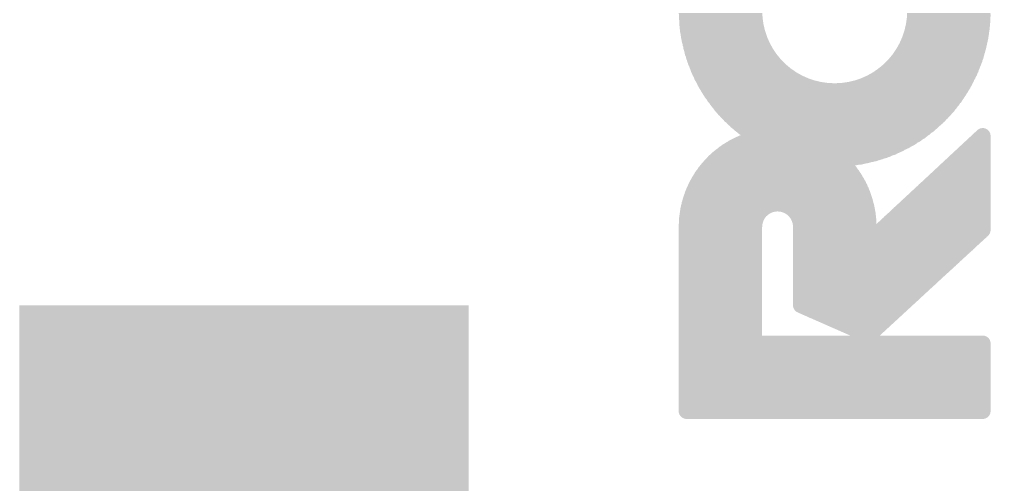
# Model space of a CAD drawing. Extents: x 97 to 206, y 100 to 175.
# Drawn here: x 109.54 to 115.7, y 129.59 to 132.54 of the extents above; entities that cross this region are included whole.
import ezdxf

# ---------------------------------------------------------------- set-up
doc = ezdxf.new("R2010")
doc.units = 0
doc.layers.get('0').update_dxf_attribs({"linetype": 'CONTINUOUS'})
doc.layers.add('MASK-TOP_PHO', color=10, linetype='CONTINUOUS')
doc.layers.add('SILK-TOP_PHO', color=9, linetype='CONTINUOUS')

# ---------------------------------------------------------------- blocks, each defined once
blk = doc.blocks.new('ROUND_1')
at = {"const_width": 0.050038}
blk.add_lwpolyline([(-0.025018, 0, 1), (0.025018, 0, 1)], format="xyb", close=True, dxfattribs=at)
blk = doc.blocks.new('SQUARE_200')
blk.add_solid([(1.42494, 1.42494), (1.42494, -1.42494), (-1.42494, 1.42494), (-1.42494, -1.42494)])

msp = doc.modelspace()

# ---------------------------------------------------------------- linework, layer by layer
at = {"layer": 'SILK-TOP_PHO', "const_width": 0.100076}
for points in [[(114.189256, 131.813554), (114.189256, 133.373114)], [(115.22456, 131.80568), (115.22456, 133.382004)], [(114.109754, 131.873244), (114.109754, 133.313424)], [(114.129566, 131.856734), (114.129566, 133.329934)], [(114.149632, 131.84124), (114.149632, 133.345428)], [(114.169444, 131.826762), (114.169444, 133.359906)], [(115.244626, 131.819142), (115.244626, 133.368542)], [(115.264438, 131.83235), (115.264438, 133.354318)], [(115.28425, 131.847844), (115.28425, 133.33984)], [(115.304316, 131.863338), (115.304316, 133.32333)], [(114.050064, 131.927346), (114.050064, 133.259068)], [(114.069876, 131.90855), (114.069876, 133.277864)], [(114.089688, 131.889754), (114.089688, 133.29666)], [(115.324128, 131.879848), (115.324128, 133.30682)], [(115.344194, 131.897628), (115.344194, 133.290056)], [(115.364006, 131.915154), (115.364006, 133.27126)], [(115.383818, 131.93522), (115.383818, 133.251448)], [(113.990374, 131.992624), (113.990374, 133.19379)], [(114.010186, 131.96951), (114.010186, 133.217158)], [(114.029998, 131.948428), (114.029998, 133.23824)], [(115.403884, 131.956302), (115.403884, 133.230366)], [(115.423696, 131.9784), (115.423696, 133.208268)], [(113.950496, 132.044694), (113.950496, 133.141974)], [(113.970308, 132.018024), (113.970308, 133.16839)], [(115.443508, 132.00253), (115.443508, 133.183884)], [(115.463574, 132.028184), (115.463574, 133.158484)], [(115.483386, 132.05587), (115.483386, 133.130798)], [(113.910618, 132.104384), (113.910618, 133.082284)], [(113.93043, 132.073396), (113.93043, 133.113018)], [(115.503452, 132.085588), (115.503452, 133.102096)], [(115.523264, 132.117592), (115.523264, 133.068822)], [(113.87074, 132.176266), (113.87074, 133.010148)], [(113.890806, 132.138674), (113.890806, 133.047994)], [(115.543076, 132.153152), (115.543076, 133.033516)], [(113.850928, 132.219446), (113.850928, 132.967222)], [(115.563142, 132.192776), (115.563142, 132.993638)], [(115.582954, 132.238242), (115.582954, 132.948426)], [(113.831116, 132.26923), (113.831116, 132.917438)], [(115.60302, 132.291328), (115.60302, 132.89534)], [(113.81105, 132.329936), (113.81105, 132.856478)], [(115.622832, 132.358892), (115.622832, 132.827776)], [(113.791238, 132.411978), (113.791238, 132.77469)], [(115.642644, 132.45719), (115.642644, 132.729224)], [(113.773458, 132.583428), (114.203734, 132.583428)], [(115.223544, 132.583428), (115.65255, 132.583428)], [(113.774474, 132.563362), (114.203734, 132.563362)], [(113.775744, 132.54355), (114.20602, 132.54355)], [(113.77676, 132.523484), (114.208052, 132.523484)], [(114.209322, 131.800346), (114.209322, 132.511546)], [(115.218972, 132.523484), (115.650518, 132.523484)], [(115.221258, 132.54355), (115.651534, 132.54355)], [(115.222528, 132.563362), (115.65255, 132.563362)], [(113.77803, 132.503672), (114.211354, 132.503672)], [(113.780062, 132.48386), (114.21491, 132.48386)], [(113.782348, 132.463794), (114.219228, 132.463794)], [(115.204748, 131.792472), (115.204748, 132.45719)], [(115.207034, 132.463794), (115.643914, 132.463794)], [(115.211352, 132.48386), (115.647216, 132.48386)], [(115.21567, 132.503672), (115.649248, 132.503672)], [(113.78565, 132.443982), (114.225832, 132.443982)], [(113.788952, 132.42417), (114.23142, 132.42417)], [(113.79327, 132.404104), (114.23904, 132.404104)], [(113.797842, 132.384292), (114.24793, 132.384292)], [(114.229134, 131.306824), (114.229134, 132.430774)], [(115.179348, 132.384292), (115.629436, 132.384292)], [(115.184936, 131.78028), (115.184936, 132.399786)], [(115.186968, 132.404104), (115.633754, 132.404104)], [(115.194842, 132.42417), (115.638326, 132.42417)], [(115.201446, 132.443982), (115.641628, 132.443982)], [(113.80216, 132.364226), (114.25682, 132.364226)], [(113.807748, 132.344414), (114.267996, 132.344414)], [(113.813336, 132.324602), (114.278918, 132.324602)], [(114.2492, 131.330192), (114.2492, 132.38099)], [(114.269012, 131.345686), (114.269012, 132.342128)], [(115.145058, 131.759198), (115.145058, 132.322316)], [(115.14709, 132.324602), (115.613942, 132.324602)], [(115.159282, 132.344414), (115.61953, 132.344414)], [(115.16487, 131.769358), (115.16487, 132.356606)], [(115.169442, 132.364226), (115.625118, 132.364226)], [(113.818924, 132.304536), (114.292126, 132.304536)], [(113.825528, 132.284724), (114.306604, 132.284724)], [(113.833148, 132.264912), (114.323114, 132.264912)], [(114.288824, 131.356608), (114.288824, 132.309108)], [(114.30889, 131.364482), (114.30889, 132.281422)], [(115.104164, 132.264912), (115.59413, 132.264912)], [(115.10518, 131.739386), (115.10518, 132.266944)], [(115.119658, 132.284724), (115.60175, 132.284724)], [(115.124992, 131.749292), (115.124992, 132.292344)], [(115.133882, 132.304536), (115.608354, 132.304536)], [(113.841022, 132.244846), (114.339878, 132.244846)], [(113.848642, 132.225034), (114.35969, 132.225034)], [(113.857532, 132.204968), (114.381788, 132.204968)], [(114.328702, 131.3688), (114.328702, 132.258054)], [(114.348514, 131.37007), (114.348514, 132.235956)], [(114.36858, 131.37007), (114.36858, 132.21716)], [(114.388392, 131.365498), (114.388392, 132.199634)], [(115.04549, 131.713986), (115.04549, 132.206238)], [(115.04549, 132.204968), (115.569746, 132.204968)], [(115.065302, 131.722876), (115.065302, 132.225034)], [(115.066572, 132.225034), (115.578636, 132.225034)], [(115.085368, 131.730496), (115.085368, 132.244846)], [(115.086384, 132.244846), (115.586256, 132.244846)], [(113.867438, 132.185156), (114.407188, 132.185156)], [(113.877344, 132.165344), (114.434874, 132.165344)], [(113.887504, 132.145278), (114.468148, 132.145278)], [(114.408458, 131.358894), (114.408458, 132.18414)], [(114.42827, 131.348988), (114.42827, 132.169662)], [(114.448082, 131.33451), (114.448082, 132.15747)], [(114.468148, 131.312412), (114.468148, 132.145278)], [(114.945922, 131.682998), (114.945922, 132.13969)], [(114.958114, 132.145278), (115.539774, 132.145278)], [(114.965734, 131.688586), (114.965734, 132.14985)], [(114.9858, 131.694174), (114.9858, 132.162042)], [(114.991134, 132.165344), (115.549934, 132.165344)], [(115.005612, 131.700778), (115.005612, 132.17525)], [(115.02009, 132.185156), (115.55984, 132.185156)], [(115.025424, 131.707382), (115.025424, 132.190744)], [(113.898426, 132.125466), (114.509042, 132.125466)], [(113.910618, 132.1054), (114.562128, 132.1054)], [(113.92281, 132.085588), (114.658394, 132.085588)], [(114.48796, 131.278122), (114.48796, 132.135372)], [(114.508026, 130.720846), (114.508026, 132.126482)], [(114.527838, 130.711956), (114.527838, 132.117592)], [(114.54765, 130.704082), (114.54765, 132.110988)], [(114.567716, 130.695192), (114.567716, 132.104384)], [(114.587528, 130.686556), (114.587528, 132.098796)], [(114.60734, 130.677666), (114.60734, 132.094478)], [(114.627406, 130.668776), (114.627406, 132.09016)], [(114.647218, 130.659886), (114.647218, 132.087874)], [(114.667284, 130.650996), (114.667284, 132.085588)], [(114.687096, 130.642106), (114.687096, 132.083302)], [(114.706908, 130.63347), (114.706908, 132.083302)], [(114.726974, 130.62458), (114.726974, 132.083302)], [(114.746786, 131.654296), (114.746786, 132.084572)], [(114.766598, 131.655312), (114.766598, 132.085588)], [(114.767868, 132.085588), (115.504468, 132.085588)], [(114.786664, 131.656582), (114.786664, 132.08889)], [(114.806476, 131.658614), (114.806476, 132.092192)], [(114.826542, 131.6609), (114.826542, 132.095494)], [(114.846354, 131.663186), (114.846354, 132.101082)], [(114.864134, 132.1054), (115.51666, 132.1054)], [(114.866166, 131.666488), (114.866166, 132.10667)], [(114.886232, 131.66979), (114.886232, 132.113274)], [(114.906044, 131.674108), (114.906044, 132.120894)], [(114.918236, 132.125466), (115.528852, 132.125466)], [(114.92611, 131.67868), (114.92611, 132.129784)], [(113.936018, 132.065776), (115.49126, 132.065776)], [(113.949226, 132.04571), (115.477798, 132.04571)], [(113.96472, 132.025898), (115.462304, 132.025898)], [(113.980214, 132.006086), (115.447064, 132.006086)], [(113.995708, 131.98602), (115.43157, 131.98602)], [(114.013488, 131.966208), (115.41379, 131.966208)], [(114.032284, 131.946142), (115.394994, 131.946142)], [(114.05108, 131.92633), (115.376198, 131.92633)], [(114.072162, 131.906518), (115.355116, 131.906518)], [(114.09426, 131.886452), (115.333018, 131.886452)], [(114.117374, 131.86664), (115.309904, 131.86664)], [(114.143028, 131.846828), (115.28425, 131.846828)], [(114.161824, 131.767072), (115.161568, 131.767072)], [(114.169444, 131.826762), (115.257834, 131.826762)], [(114.169444, 130.053842), (114.169444, 131.770374)], [(114.189256, 130.053842), (114.189256, 131.776978)], [(114.199416, 131.80695), (115.229132, 131.80695)], [(114.209322, 131.26593), (114.209322, 131.782566)], [(114.230404, 131.786884), (115.196874, 131.786884)], [(114.919252, 131.116578), (115.65255, 131.799076)], [(115.61953, 131.767072), (115.65255, 131.767072)], [(115.622832, 131.175252), (115.622832, 131.77139)], [(115.640612, 131.786884), (115.65255, 131.786884)], [(115.642644, 131.194048), (115.642644, 131.78917)], [(115.65255, 131.202938), (115.65255, 131.799076)], [(114.038888, 131.707382), (115.02771, 131.707382)], [(114.050064, 130.053842), (114.050064, 131.715002)], [(114.069876, 130.053842), (114.069876, 131.727194)], [(114.072162, 131.727194), (115.07978, 131.727194)], [(114.089688, 130.053842), (114.089688, 131.7371)], [(114.109754, 130.053842), (114.109754, 131.74726)], [(114.11204, 131.74726), (115.12296, 131.74726)], [(114.129566, 130.053842), (114.129566, 131.755896)], [(114.149632, 130.053842), (114.149632, 131.76377)], [(115.555268, 131.707382), (115.65255, 131.707382)], [(115.563142, 131.120134), (115.563142, 131.716272)], [(115.57635, 131.727194), (115.65255, 131.727194)], [(115.582954, 131.13893), (115.582954, 131.733798)], [(115.598448, 131.74726), (115.65255, 131.74726)], [(115.60302, 131.156456), (115.60302, 131.752594)], [(113.961418, 131.647692), (114.741198, 131.647692)], [(113.970308, 130.053842), (113.970308, 131.656582)], [(113.984786, 131.667504), (114.877342, 131.667504)], [(113.990374, 130.053842), (113.990374, 131.673092)], [(114.010186, 130.053842), (114.010186, 131.688586)], [(114.010186, 131.687316), (114.964718, 131.687316)], [(114.029998, 130.053842), (114.029998, 131.70281)], [(115.49126, 131.647692), (115.65255, 131.647692)], [(115.503452, 131.065778), (115.503452, 131.659884)], [(115.512088, 131.667504), (115.65255, 131.667504)], [(115.523264, 131.083558), (115.523264, 131.67868)], [(115.53317, 131.687316), (115.65255, 131.687316)], [(115.543076, 131.102354), (115.543076, 131.697476)], [(113.90503, 131.588002), (114.797586, 131.588002)], [(113.910618, 130.053842), (113.910618, 131.595622)], [(113.921794, 131.607814), (114.781076, 131.607814)], [(113.93043, 130.053842), (113.93043, 131.61772)], [(113.94059, 131.627626), (114.76228, 131.627626)], [(113.950496, 130.053842), (113.950496, 131.638802)], [(114.746786, 130.616706), (114.746786, 131.642104)], [(114.766598, 130.607816), (114.766598, 131.623308)], [(114.786664, 130.59918), (114.786664, 131.60121)], [(115.423696, 130.99161), (115.423696, 131.586732)], [(115.426998, 131.588002), (115.65255, 131.588002)], [(115.443508, 131.010406), (115.443508, 131.604512)], [(115.44808, 131.607814), (115.65255, 131.607814)], [(115.463574, 131.029202), (115.463574, 131.623308)], [(115.469162, 131.627626), (115.65255, 131.627626)], [(115.483386, 131.046982), (115.483386, 131.642104)], [(113.86185, 131.528058), (114.840766, 131.528058)], [(113.87074, 130.053842), (113.87074, 131.543552)], [(113.875312, 131.548124), (114.827558, 131.548124)], [(113.889536, 131.567936), (114.81308, 131.567936)], [(113.890806, 130.053842), (113.890806, 131.571238)], [(114.806476, 130.59029), (114.806476, 131.576826)], [(114.826542, 130.5814), (114.826542, 131.550156)], [(115.36172, 131.528058), (115.65255, 131.528058)], [(115.364006, 130.937508), (115.364006, 131.530344)], [(115.383818, 130.955288), (115.383818, 131.54914)], [(115.383818, 131.548124), (115.65255, 131.548124)], [(115.403884, 130.974084), (115.403884, 131.567936)], [(115.4049, 131.567936), (115.65255, 131.567936)], [(113.829846, 131.468368), (114.87404, 131.468368)], [(113.831116, 130.053842), (113.831116, 131.473956)], [(113.838736, 131.488434), (114.864134, 131.488434)], [(113.849912, 131.508246), (114.852958, 131.508246)], [(113.850928, 130.053842), (113.850928, 131.511548)], [(114.846354, 130.57251), (114.846354, 131.518152)], [(114.866166, 130.56362), (114.866166, 131.482846)], [(115.297712, 131.468368), (115.65255, 131.468368)], [(115.304316, 130.882136), (115.304316, 131.474972)], [(115.31981, 131.488434), (115.65255, 131.488434)], [(115.324128, 130.900932), (115.324128, 131.493768)], [(115.340638, 131.508246), (115.65255, 131.508246)], [(115.344194, 130.918712), (115.344194, 131.512564)], [(113.805462, 131.408678), (114.897154, 131.408678)], [(113.81105, 130.053842), (113.81105, 131.427474)], [(113.812066, 131.42849), (114.89055, 131.42849)], [(113.81994, 131.448556), (114.88293, 131.448556)], [(114.886232, 130.55473), (114.886232, 131.43865)], [(115.22456, 130.809238), (115.22456, 131.401058)], [(115.23345, 131.408678), (115.65255, 131.408678)], [(115.244626, 130.827018), (115.244626, 131.419854)], [(115.254532, 131.42849), (115.65255, 131.42849)], [(115.264438, 130.845814), (115.264438, 131.43865)], [(115.27663, 131.448556), (115.65255, 131.448556)], [(115.28425, 130.86334), (115.28425, 131.457446)], [(113.787936, 131.348988), (114.275616, 131.348988)], [(113.791238, 130.053842), (113.791238, 131.364482)], [(113.79327, 131.3688), (114.33302, 131.3688)], [(113.798858, 131.388866), (114.903758, 131.388866)], [(114.369596, 131.3688), (114.909346, 131.3688)], [(114.427254, 131.348988), (114.914934, 131.348988)], [(114.906044, 130.546094), (114.906044, 131.380992)], [(115.16487, 130.753866), (115.16487, 131.345686)], [(115.169442, 131.348988), (115.65255, 131.348988)], [(115.184936, 130.772662), (115.184936, 131.364482)], [(115.19027, 131.3688), (115.65255, 131.3688)], [(115.204748, 130.790442), (115.204748, 131.383278)], [(115.212368, 131.388866), (115.65255, 131.388866)], [(113.77803, 131.289298), (114.219228, 131.289298)], [(113.781332, 131.30911), (114.23142, 131.30911)], [(113.784634, 131.329176), (114.2492, 131.329176)], [(114.45367, 131.329176), (114.918236, 131.329176)], [(114.47145, 131.30911), (114.922554, 131.30911)], [(114.483642, 131.289298), (114.92484, 131.289298)], [(115.10518, 130.698494), (115.10518, 131.290314)], [(115.10518, 131.289298), (115.65255, 131.289298)], [(115.124992, 130.71729), (115.124992, 131.30911)], [(115.126262, 131.30911), (115.65255, 131.30911)], [(115.145058, 130.73634), (115.145058, 131.327906)], [(115.14836, 131.329176), (115.65255, 131.329176)], [(113.773458, 130.053842), (113.773458, 131.221734)], [(113.774474, 131.24942), (114.20602, 131.24942)], [(113.774474, 131.229608), (114.203734, 131.229608)], [(113.775744, 131.269232), (114.211354, 131.269232)], [(114.202718, 130.482848), (114.202718, 131.221734)], [(114.491262, 131.269232), (114.927126, 131.269232)], [(114.49685, 131.24942), (114.928142, 131.24942)], [(114.499136, 131.229608), (114.928142, 131.229608)], [(114.499136, 130.725164), (114.499136, 131.221734)], [(114.92611, 131.167632), (114.92611, 131.273804)], [(115.025424, 130.625596), (115.025424, 131.216146)], [(115.040918, 131.229608), (115.65255, 131.229608)], [(115.04549, 130.644392), (115.04549, 131.234942)], [(115.062, 131.24942), (115.65255, 131.24942)], [(115.065302, 130.662172), (115.065302, 131.253738)], [(115.083082, 131.269232), (115.65255, 131.269232)], [(115.085368, 130.680968), (115.085368, 131.271518)], [(113.773458, 131.209542), (114.202718, 131.209542)], [(113.773458, 131.18973), (114.202718, 131.18973)], [(113.773458, 131.169918), (114.202718, 131.169918)], [(114.499136, 131.209542), (114.929412, 131.209542)], [(114.499136, 131.18973), (114.928142, 131.18973)], [(114.499136, 131.169918), (114.927126, 131.169918)], [(114.929412, 130.535934), (115.65255, 131.202938)], [(114.965734, 130.570224), (114.965734, 131.161028)], [(114.97691, 131.169918), (115.61826, 131.169918)], [(114.9858, 130.58902), (114.9858, 131.179824)], [(114.997992, 131.18973), (115.639342, 131.18973)], [(115.005612, 130.607816), (115.005612, 131.19862)], [(115.01882, 131.209542), (115.65255, 131.209542)], [(113.773458, 131.149852), (114.202718, 131.149852)], [(113.773458, 131.13004), (114.202718, 131.13004)], [(113.773458, 131.109974), (114.202718, 131.109974)], [(113.773458, 131.090162), (114.202718, 131.090162)], [(114.499136, 131.149852), (114.92484, 131.149852)], [(114.499136, 131.13004), (114.921538, 131.13004)], [(114.499136, 131.109974), (115.553236, 131.109974)], [(114.499136, 131.090162), (115.530884, 131.090162)], [(114.92611, 130.53822), (114.92611, 131.124452)], [(114.93373, 131.13004), (115.574064, 131.13004)], [(114.945922, 130.552698), (114.945922, 131.142232)], [(114.954812, 131.149852), (115.596162, 131.149852)], [(113.773458, 131.07035), (114.202718, 131.07035)], [(113.773458, 131.050284), (114.202718, 131.050284)], [(113.773458, 131.030472), (114.202718, 131.030472)], [(114.499136, 131.07035), (115.510056, 131.07035)], [(114.499136, 131.050284), (115.487958, 131.050284)], [(114.499136, 131.030472), (115.466876, 131.030472)], [(113.773458, 131.010406), (114.202718, 131.010406)], [(113.773458, 130.990594), (114.202718, 130.990594)], [(113.773458, 130.970782), (114.202718, 130.970782)], [(114.499136, 131.010406), (115.444778, 131.010406)], [(114.499136, 130.990594), (115.423696, 130.990594)], [(114.499136, 130.970782), (115.401598, 130.970782)], [(113.773458, 130.950716), (114.202718, 130.950716)], [(113.773458, 130.930904), (114.202718, 130.930904)], [(113.773458, 130.911092), (114.202718, 130.911092)], [(114.499136, 130.950716), (115.3795, 130.950716)], [(114.499136, 130.930904), (115.358418, 130.930904)], [(114.499136, 130.911092), (115.33632, 130.911092)], [(113.773458, 130.891026), (114.202718, 130.891026)], [(113.773458, 130.871214), (114.202718, 130.871214)], [(113.773458, 130.851148), (114.202718, 130.851148)], [(114.499136, 130.891026), (115.315238, 130.891026)], [(114.499136, 130.871214), (115.29314, 130.871214)], [(114.499136, 130.851148), (115.272312, 130.851148)], [(113.773458, 130.831336), (114.202718, 130.831336)], [(113.773458, 130.811524), (114.202718, 130.811524)], [(113.773458, 130.791458), (114.202718, 130.791458)], [(114.499136, 130.831336), (115.24996, 130.831336)], [(114.499136, 130.811524), (115.227862, 130.811524)], [(114.499136, 130.791458), (115.207034, 130.791458)], [(113.773458, 130.771646), (114.202718, 130.771646)], [(113.773458, 130.75158), (114.202718, 130.75158)], [(113.773458, 130.731768), (114.202718, 130.731768)], [(114.499136, 130.771646), (115.184936, 130.771646)], [(114.499136, 130.75158), (115.163854, 130.75158)], [(114.499136, 130.731768), (115.141756, 130.731768)], [(114.499136, 130.725164), (114.929412, 130.535934)], [(113.773458, 130.711956), (114.202718, 130.711956)], [(113.773458, 130.69189), (114.202718, 130.69189)], [(113.773458, 130.672078), (114.202718, 130.672078)], [(114.527838, 130.711956), (115.120674, 130.711956)], [(114.57305, 130.69189), (115.098576, 130.69189)], [(114.618516, 130.672078), (115.077494, 130.672078)], [(113.773458, 130.652266), (114.202718, 130.652266)], [(113.773458, 130.6322), (114.202718, 130.6322)], [(113.773458, 130.612388), (114.202718, 130.612388)], [(114.663982, 130.652266), (115.055396, 130.652266)], [(114.709194, 130.6322), (115.033298, 130.6322)], [(114.755676, 130.612388), (115.012216, 130.612388)], [(113.773458, 130.592322), (114.202718, 130.592322)], [(113.773458, 130.57251), (114.202718, 130.57251)], [(113.773458, 130.552698), (114.202718, 130.552698)], [(114.800888, 130.592322), (114.990118, 130.592322)], [(114.846354, 130.57251), (114.969036, 130.57251)], [(114.89182, 130.552698), (114.946938, 130.552698)], [(113.773458, 130.532632), (114.202718, 130.532632)], [(113.773458, 130.51282), (114.202718, 130.51282)], [(113.773458, 130.493008), (114.202718, 130.493008)], [(113.773458, 130.472942), (115.65255, 130.472942)], [(114.202718, 130.482848), (115.65255, 130.482848)], [(114.209322, 130.053842), (114.209322, 130.482848)], [(114.229134, 130.053842), (114.229134, 130.482848)], [(114.2492, 130.053842), (114.2492, 130.482848)], [(114.269012, 130.053842), (114.269012, 130.482848)], [(114.288824, 130.053842), (114.288824, 130.482848)], [(114.30889, 130.053842), (114.30889, 130.482848)], [(114.328702, 130.053842), (114.328702, 130.482848)], [(114.348514, 130.053842), (114.348514, 130.482848)], [(114.36858, 130.053842), (114.36858, 130.482848)], [(114.388392, 130.053842), (114.388392, 130.482848)], [(114.408458, 130.053842), (114.408458, 130.482848)], [(114.42827, 130.053842), (114.42827, 130.482848)], [(114.448082, 130.053842), (114.448082, 130.482848)], [(114.468148, 130.053842), (114.468148, 130.482848)], [(114.48796, 130.053842), (114.48796, 130.482848)], [(114.508026, 130.053842), (114.508026, 130.482848)], [(114.527838, 130.053842), (114.527838, 130.482848)], [(114.54765, 130.053842), (114.54765, 130.482848)], [(114.567716, 130.053842), (114.567716, 130.482848)], [(114.587528, 130.053842), (114.587528, 130.482848)], [(114.60734, 130.053842), (114.60734, 130.482848)], [(114.627406, 130.053842), (114.627406, 130.482848)], [(114.647218, 130.053842), (114.647218, 130.482848)], [(114.667284, 130.053842), (114.667284, 130.482848)], [(114.687096, 130.053842), (114.687096, 130.482848)], [(114.706908, 130.053842), (114.706908, 130.482848)], [(114.726974, 130.053842), (114.726974, 130.482848)], [(114.746786, 130.053842), (114.746786, 130.482848)], [(114.766598, 130.053842), (114.766598, 130.482848)], [(114.786664, 130.053842), (114.786664, 130.482848)], [(114.806476, 130.053842), (114.806476, 130.482848)], [(114.826542, 130.053842), (114.826542, 130.482848)], [(114.846354, 130.053842), (114.846354, 130.482848)], [(114.866166, 130.053842), (114.866166, 130.482848)], [(114.886232, 130.053842), (114.886232, 130.482848)], [(114.906044, 130.053842), (114.906044, 130.482848)], [(114.92611, 130.053842), (114.92611, 130.482848)], [(114.945922, 130.053842), (114.945922, 130.482848)], [(114.965734, 130.053842), (114.965734, 130.482848)], [(114.9858, 130.053842), (114.9858, 130.482848)], [(115.005612, 130.053842), (115.005612, 130.482848)], [(115.025424, 130.053842), (115.025424, 130.482848)], [(115.04549, 130.053842), (115.04549, 130.482848)], [(115.065302, 130.053842), (115.065302, 130.482848)], [(115.085368, 130.053842), (115.085368, 130.482848)], [(115.10518, 130.053842), (115.10518, 130.482848)], [(115.124992, 130.053842), (115.124992, 130.482848)], [(115.145058, 130.053842), (115.145058, 130.482848)], [(115.16487, 130.053842), (115.16487, 130.482848)], [(115.184936, 130.053842), (115.184936, 130.482848)], [(115.204748, 130.053842), (115.204748, 130.482848)], [(115.22456, 130.053842), (115.22456, 130.482848)], [(115.244626, 130.053842), (115.244626, 130.482848)], [(115.264438, 130.053842), (115.264438, 130.482848)], [(115.28425, 130.053842), (115.28425, 130.482848)], [(115.304316, 130.053842), (115.304316, 130.482848)], [(115.324128, 130.053842), (115.324128, 130.482848)], [(115.344194, 130.053842), (115.344194, 130.482848)], [(115.364006, 130.053842), (115.364006, 130.482848)], [(115.383818, 130.053842), (115.383818, 130.482848)], [(115.403884, 130.053842), (115.403884, 130.482848)], [(115.423696, 130.053842), (115.423696, 130.482848)], [(115.443508, 130.053842), (115.443508, 130.482848)], [(115.463574, 130.053842), (115.463574, 130.482848)], [(115.483386, 130.053842), (115.483386, 130.482848)], [(115.503452, 130.053842), (115.503452, 130.482848)], [(115.523264, 130.053842), (115.523264, 130.482848)], [(115.543076, 130.053842), (115.543076, 130.482848)], [(115.563142, 130.053842), (115.563142, 130.482848)], [(115.582954, 130.053842), (115.582954, 130.482848)], [(115.60302, 130.053842), (115.60302, 130.482848)], [(115.622832, 130.053842), (115.622832, 130.482848)], [(115.642644, 130.053842), (115.642644, 130.482848)], [(115.65255, 130.053842), (115.65255, 130.482848)], [(113.773458, 130.45313), (115.65255, 130.45313)], [(113.773458, 130.433064), (115.65255, 130.433064)], [(113.773458, 130.413252), (115.65255, 130.413252)], [(113.773458, 130.39344), (115.65255, 130.39344)], [(113.773458, 130.373374), (115.65255, 130.373374)], [(113.773458, 130.353562), (115.65255, 130.353562)], [(113.773458, 130.333496), (115.65255, 130.333496)], [(113.773458, 130.313684), (115.65255, 130.313684)], [(113.773458, 130.293872), (115.65255, 130.293872)], [(113.773458, 130.273806), (115.65255, 130.273806)], [(113.773458, 130.253994), (115.65255, 130.253994)], [(113.773458, 130.234182), (115.65255, 130.234182)], [(113.773458, 130.214116), (115.65255, 130.214116)], [(113.773458, 130.194304), (115.65255, 130.194304)], [(113.773458, 130.174238), (115.65255, 130.174238)], [(113.773458, 130.154426), (115.65255, 130.154426)], [(113.773458, 130.134614), (115.65255, 130.134614)], [(113.773458, 130.114548), (115.65255, 130.114548)], [(113.773458, 130.094736), (115.65255, 130.094736)], [(113.773458, 130.07467), (115.65255, 130.07467)], [(113.773458, 130.053842), (115.65255, 130.053842)]]:
    msp.add_lwpolyline(points, dxfattribs=at)
for points in [[(113.77422, 132.593334, 0.2637818), (114.231258, 131.787292)], [(114.203734, 132.59308, 0.4152361), (114.713512, 132.083302)], [(114.713512, 132.083302, 0.4142136), (115.223544, 132.593334)], [(114.734594, 131.654296, 0.4076546), (115.65255, 132.593334)], [(114.231166, 131.786884, 0.3541121), (113.773458, 131.221734)], [(114.929158, 131.220972, 0.2140193), (114.734874, 131.654072)], [(114.3508, 131.37007, 0.4142175), (114.202718, 131.221734)], [(114.499136, 131.221988, 0.4137121), (114.3508, 131.37007)], [(114.91976, 131.117086, 0.0454544), (114.929316, 131.221988)]]:
    msp.add_lwpolyline(points, format="xyb", dxfattribs=at)

# ---------------------------------------------------------------- block references
at = {"layer": 'MASK-TOP_PHO'}
msp.add_blockref('SQUARE_200', (110.96498, 129.29997), dxfattribs=at)
at = {"layer": 'SILK-TOP_PHO'}
for p in [(113.773458, 132.583428), (114.203734, 132.583428), (115.223544, 132.583428), (115.65255, 132.583428), (113.774474, 132.563362), (113.775744, 132.54355), (113.77676, 132.523484), (114.203734, 132.563362), (114.20602, 132.54355), (114.208052, 132.523484), (114.209322, 132.511546), (115.218972, 132.523484), (115.221258, 132.54355), (115.222528, 132.563362), (115.650518, 132.523484), (115.651534, 132.54355), (115.65255, 132.563362), (113.77803, 132.503672), (113.780062, 132.48386), (113.782348, 132.463794), (114.211354, 132.503672), (114.21491, 132.48386), (114.219228, 132.463794), (115.204748, 132.45719), (115.207034, 132.463794), (115.211352, 132.48386), (115.21567, 132.503672), (115.642644, 132.45719), (115.643914, 132.463794), (115.647216, 132.48386), (115.649248, 132.503672), (113.78565, 132.443982), (113.788952, 132.42417), (113.791238, 132.411978), (113.79327, 132.404104), (113.797842, 132.384292), (114.225832, 132.443982), (114.229134, 132.430774), (114.23142, 132.42417), (114.23904, 132.404104), (114.24793, 132.384292), (115.179348, 132.384292), (115.184936, 132.399786), (115.186968, 132.404104), (115.194842, 132.42417), (115.201446, 132.443982), (115.629436, 132.384292), (115.633754, 132.404104), (115.638326, 132.42417), (115.641628, 132.443982), (113.80216, 132.364226), (113.807748, 132.344414), (113.81105, 132.329936), (113.813336, 132.324602), (114.2492, 132.38099), (114.25682, 132.364226), (114.267996, 132.344414), (114.269012, 132.342128), (114.278918, 132.324602), (115.145058, 132.322316), (115.14709, 132.324602), (115.159282, 132.344414), (115.16487, 132.356606), (115.169442, 132.364226), (115.613942, 132.324602), (115.61953, 132.344414), (115.622832, 132.358892), (115.625118, 132.364226), (113.818924, 132.304536), (113.825528, 132.284724), (113.831116, 132.26923), (113.833148, 132.264912), (114.288824, 132.309108), (114.292126, 132.304536), (114.306604, 132.284724), (114.30889, 132.281422), (114.323114, 132.264912), (115.104164, 132.264912), (115.10518, 132.266944), (115.119658, 132.284724), (115.124992, 132.292344), (115.133882, 132.304536), (115.59413, 132.264912), (115.60175, 132.284724), (115.60302, 132.291328), (115.608354, 132.304536), (113.841022, 132.244846), (113.848642, 132.225034), (113.850928, 132.219446), (113.857532, 132.204968), (114.328702, 132.258054), (114.339878, 132.244846), (114.348514, 132.235956), (114.35969, 132.225034), (114.36858, 132.21716), (114.381788, 132.204968), (114.388392, 132.199634), (115.04549, 132.206238), (115.04549, 132.204968), (115.065302, 132.225034), (115.066572, 132.225034), (115.085368, 132.244846), (115.086384, 132.244846), (115.569746, 132.204968), (115.578636, 132.225034), (115.582954, 132.238242), (115.586256, 132.244846), (113.867438, 132.185156), (113.87074, 132.176266), (113.877344, 132.165344), (113.887504, 132.145278), (113.890806, 132.138674), (114.407188, 132.185156), (114.408458, 132.18414), (114.42827, 132.169662), (114.434874, 132.165344), (114.448082, 132.15747), (114.468148, 132.145278), (114.468148, 132.145278), (114.945922, 132.13969), (114.958114, 132.145278), (114.965734, 132.14985), (114.9858, 132.162042), (114.991134, 132.165344), (115.005612, 132.17525), (115.02009, 132.185156), (115.025424, 132.190744), (115.539774, 132.145278), (115.543076, 132.153152), (115.549934, 132.165344), (115.55984, 132.185156), (115.563142, 132.192776), (113.898426, 132.125466), (113.910618, 132.1054), (113.910618, 132.104384), (113.92281, 132.085588), (114.48796, 132.135372), (114.508026, 132.126482), (114.509042, 132.125466), (114.527838, 132.117592), (114.54765, 132.110988), (114.562128, 132.1054), (114.567716, 132.104384), (114.587528, 132.098796), (114.60734, 132.094478), (114.627406, 132.09016), (114.647218, 132.087874), (114.658394, 132.085588), (114.667284, 132.085588), (114.687096, 132.083302), (114.706908, 132.083302), (114.713512, 132.083302), (114.713512, 132.083302), (114.713512, 132.083302), (114.726974, 132.083302), (114.746786, 132.084572), (114.766598, 132.085588), (114.767868, 132.085588), (114.786664, 132.08889), (114.806476, 132.092192), (114.826542, 132.095494), (114.846354, 132.101082), (114.864134, 132.1054), (114.866166, 132.10667), (114.886232, 132.113274), (114.906044, 132.120894), (114.918236, 132.125466), (114.92611, 132.129784), (115.503452, 132.085588), (115.504468, 132.085588), (115.51666, 132.1054), (115.523264, 132.117592), (115.528852, 132.125466), (113.93043, 132.073396), (113.936018, 132.065776), (113.949226, 132.04571), (113.950496, 132.044694), (113.96472, 132.025898), (113.970308, 132.018024), (115.462304, 132.025898), (115.463574, 132.028184), (115.477798, 132.04571), (115.483386, 132.05587), (115.49126, 132.065776), (113.980214, 132.006086), (113.990374, 131.992624), (113.995708, 131.98602), (114.010186, 131.96951), (114.013488, 131.966208), (115.403884, 131.956302), (115.41379, 131.966208), (115.423696, 131.9784), (115.43157, 131.98602), (115.443508, 132.00253), (115.447064, 132.006086), (114.029998, 131.948428), (114.032284, 131.946142), (114.050064, 131.927346), (114.05108, 131.92633), (114.069876, 131.90855), (114.072162, 131.906518), (115.344194, 131.897628), (115.355116, 131.906518), (115.364006, 131.915154), (115.376198, 131.92633), (115.383818, 131.93522), (115.394994, 131.946142), (114.089688, 131.889754), (114.09426, 131.886452), (114.109754, 131.873244), (114.117374, 131.86664), (114.129566, 131.856734), (114.143028, 131.846828), (114.149632, 131.84124), (115.264438, 131.83235), (115.28425, 131.847844), (115.28425, 131.846828), (115.304316, 131.863338), (115.309904, 131.86664), (115.324128, 131.879848), (115.333018, 131.886452), (114.161824, 131.767072), (114.169444, 131.826762), (114.169444, 131.826762), (114.169444, 131.770374), (114.189256, 131.813554), (114.189256, 131.776978), (114.199416, 131.80695), (114.209322, 131.800346), (114.209322, 131.782566), (114.230404, 131.786884), (114.231166, 131.786884), (114.231258, 131.787292), (114.23142, 131.786884), (115.161568, 131.767072), (115.16487, 131.769358), (115.184936, 131.78028), (115.196874, 131.786884), (115.204748, 131.792472), (115.22456, 131.80568), (115.229132, 131.80695), (115.244626, 131.819142), (115.257834, 131.826762), (115.61953, 131.767072), (115.622832, 131.77139), (115.640612, 131.786884), (115.642644, 131.78917), (115.65255, 131.799076), (115.65255, 131.799076), (115.65255, 131.786884), (115.65255, 131.767072), (114.038888, 131.707382), (114.050064, 131.715002), (114.069876, 131.727194), (114.072162, 131.727194), (114.089688, 131.7371), (114.109754, 131.74726), (114.11204, 131.74726), (114.129566, 131.755896), (114.149632, 131.76377), (115.025424, 131.707382), (115.02771, 131.707382), (115.04549, 131.713986), (115.065302, 131.722876), (115.07978, 131.727194), (115.085368, 131.730496), (115.10518, 131.739386), (115.12296, 131.74726), (115.124992, 131.749292), (115.145058, 131.759198), (115.555268, 131.707382), (115.563142, 131.716272), (115.57635, 131.727194), (115.582954, 131.733798), (115.598448, 131.74726), (115.60302, 131.752594), (115.65255, 131.74726), (115.65255, 131.727194), (115.65255, 131.707382), (113.961418, 131.647692), (113.970308, 131.656582), (113.984786, 131.667504), (113.990374, 131.673092), (114.010186, 131.688586), (114.010186, 131.687316), (114.029998, 131.70281), (114.734594, 131.654296), (114.734594, 131.654296), (114.734874, 131.654072), (114.741198, 131.647692), (114.746786, 131.654296), (114.766598, 131.655312), (114.786664, 131.656582), (114.806476, 131.658614), (114.826542, 131.6609), (114.846354, 131.663186), (114.866166, 131.666488), (114.877342, 131.667504), (114.886232, 131.66979), (114.906044, 131.674108), (114.92611, 131.67868), (114.945922, 131.682998), (114.964718, 131.687316), (114.965734, 131.688586), (114.9858, 131.694174), (115.005612, 131.700778), (115.49126, 131.647692), (115.503452, 131.659884), (115.512088, 131.667504), (115.523264, 131.67868), (115.53317, 131.687316), (115.543076, 131.697476), (115.65255, 131.687316), (115.65255, 131.667504), (115.65255, 131.647692), (113.90503, 131.588002), (113.910618, 131.595622), (113.921794, 131.607814), (113.93043, 131.61772), (113.94059, 131.627626), (113.950496, 131.638802), (114.746786, 131.642104), (114.76228, 131.627626), (114.766598, 131.623308), (114.781076, 131.607814), (114.786664, 131.60121), (114.797586, 131.588002), (115.423696, 131.586732), (115.426998, 131.588002), (115.443508, 131.604512), (115.44808, 131.607814), (115.463574, 131.623308), (115.469162, 131.627626), (115.483386, 131.642104), (115.65255, 131.627626), (115.65255, 131.607814), (115.65255, 131.588002), (113.86185, 131.528058), (113.87074, 131.543552), (113.875312, 131.548124), (113.889536, 131.567936), (113.890806, 131.571238), (114.806476, 131.576826), (114.81308, 131.567936), (114.826542, 131.550156), (114.827558, 131.548124), (114.840766, 131.528058), (115.36172, 131.528058), (115.364006, 131.530344), (115.383818, 131.54914), (115.383818, 131.548124), (115.403884, 131.567936), (115.4049, 131.567936), (115.65255, 131.567936), (115.65255, 131.548124), (115.65255, 131.528058), (113.829846, 131.468368), (113.831116, 131.473956), (113.838736, 131.488434), (113.849912, 131.508246), (113.850928, 131.511548), (114.846354, 131.518152), (114.852958, 131.508246), (114.864134, 131.488434), (114.866166, 131.482846), (114.87404, 131.468368), (115.297712, 131.468368), (115.304316, 131.474972), (115.31981, 131.488434), (115.324128, 131.493768), (115.340638, 131.508246), (115.344194, 131.512564), (115.65255, 131.508246), (115.65255, 131.488434), (115.65255, 131.468368), (113.805462, 131.408678), (113.81105, 131.427474), (113.812066, 131.42849), (113.81994, 131.448556), (114.88293, 131.448556), (114.886232, 131.43865), (114.89055, 131.42849), (114.897154, 131.408678), (115.22456, 131.401058), (115.23345, 131.408678), (115.244626, 131.419854), (115.254532, 131.42849), (115.264438, 131.43865), (115.27663, 131.448556), (115.28425, 131.457446), (115.65255, 131.448556), (115.65255, 131.42849), (115.65255, 131.408678), (113.787936, 131.348988), (113.791238, 131.364482), (113.79327, 131.3688), (113.798858, 131.388866), (114.269012, 131.345686), (114.275616, 131.348988), (114.288824, 131.356608), (114.30889, 131.364482), (114.328702, 131.3688), (114.33302, 131.3688), (114.348514, 131.37007), (114.3508, 131.37007), (114.3508, 131.37007), (114.3508, 131.37007), (114.36858, 131.37007), (114.369596, 131.3688), (114.388392, 131.365498), (114.408458, 131.358894), (114.427254, 131.348988), (114.42827, 131.348988), (114.903758, 131.388866), (114.906044, 131.380992), (114.909346, 131.3688), (114.914934, 131.348988), (115.16487, 131.345686), (115.169442, 131.348988), (115.184936, 131.364482), (115.19027, 131.3688), (115.204748, 131.383278), (115.212368, 131.388866), (115.65255, 131.388866), (115.65255, 131.3688), (115.65255, 131.348988), (113.77803, 131.289298), (113.781332, 131.30911), (113.784634, 131.329176), (114.219228, 131.289298), (114.229134, 131.306824), (114.23142, 131.30911), (114.2492, 131.330192), (114.2492, 131.329176), (114.448082, 131.33451), (114.45367, 131.329176), (114.468148, 131.312412), (114.47145, 131.30911), (114.483642, 131.289298), (114.48796, 131.278122), (114.918236, 131.329176), (114.922554, 131.30911), (114.92484, 131.289298), (115.10518, 131.290314), (115.10518, 131.289298), (115.124992, 131.30911), (115.126262, 131.30911), (115.145058, 131.327906), (115.14836, 131.329176), (115.65255, 131.329176), (115.65255, 131.30911), (115.65255, 131.289298), (113.773458, 131.221734), (113.773458, 131.221734), (113.773458, 131.221734), (113.774474, 131.24942), (113.774474, 131.229608), (113.775744, 131.269232), (114.202718, 131.221734), (114.202718, 131.221734), (114.202718, 131.221734), (114.203734, 131.229608), (114.20602, 131.24942), (114.209322, 131.26593), (114.211354, 131.269232), (114.491262, 131.269232), (114.49685, 131.24942), (114.499136, 131.229608), (114.499136, 131.221988), (114.499136, 131.221734), (114.92611, 131.273804), (114.927126, 131.269232), (114.928142, 131.24942), (114.928142, 131.229608), (114.929158, 131.220972), (114.929316, 131.221988), (114.929412, 131.221734), (115.025424, 131.216146), (115.040918, 131.229608), (115.04549, 131.234942), (115.062, 131.24942), (115.065302, 131.253738), (115.083082, 131.269232), (115.085368, 131.271518), (115.65255, 131.269232), (115.65255, 131.24942), (115.65255, 131.229608), (113.773458, 131.209542), (113.773458, 131.18973), (113.773458, 131.169918), (114.202718, 131.209542), (114.202718, 131.18973), (114.202718, 131.169918), (114.499136, 131.209542), (114.499136, 131.18973), (114.499136, 131.169918), (114.92611, 131.167632), (114.927126, 131.169918), (114.928142, 131.18973), (114.929412, 131.209542), (114.965734, 131.161028), (114.97691, 131.169918), (114.9858, 131.179824), (114.997992, 131.18973), (115.005612, 131.19862), (115.01882, 131.209542), (115.60302, 131.156456), (115.61826, 131.169918), (115.622832, 131.175252), (115.639342, 131.18973), (115.642644, 131.194048), (115.65255, 131.209542), (115.65255, 131.202938), (113.773458, 131.149852), (113.773458, 131.13004), (113.773458, 131.109974), (113.773458, 131.090162), (114.202718, 131.149852), (114.202718, 131.13004), (114.202718, 131.109974), (114.202718, 131.090162), (114.499136, 131.149852), (114.499136, 131.13004), (114.499136, 131.109974), (114.499136, 131.090162), (114.919252, 131.116578), (114.91976, 131.117086), (114.921538, 131.13004), (114.92484, 131.149852), (114.92611, 131.124452), (114.93373, 131.13004), (114.945922, 131.142232), (114.954812, 131.149852), (115.530884, 131.090162), (115.543076, 131.102354), (115.553236, 131.109974), (115.563142, 131.120134), (115.574064, 131.13004), (115.582954, 131.13893), (115.596162, 131.149852), (113.773458, 131.07035), (113.773458, 131.050284), (113.773458, 131.030472), (114.202718, 131.07035), (114.202718, 131.050284), (114.202718, 131.030472), (114.499136, 131.07035), (114.499136, 131.050284), (114.499136, 131.030472), (115.463574, 131.029202), (115.466876, 131.030472), (115.483386, 131.046982), (115.487958, 131.050284), (115.503452, 131.065778), (115.510056, 131.07035), (115.523264, 131.083558), (113.773458, 131.010406), (113.773458, 130.990594), (113.773458, 130.970782), (114.202718, 131.010406), (114.202718, 130.990594), (114.202718, 130.970782), (114.499136, 131.010406), (114.499136, 130.990594), (114.499136, 130.970782), (115.401598, 130.970782), (115.403884, 130.974084), (115.423696, 130.99161), (115.423696, 130.990594), (115.443508, 131.010406), (115.444778, 131.010406), (113.773458, 130.950716), (113.773458, 130.930904), (113.773458, 130.911092), (114.202718, 130.950716), (114.202718, 130.930904), (114.202718, 130.911092), (114.499136, 130.950716), (114.499136, 130.930904), (114.499136, 130.911092), (115.33632, 130.911092), (115.344194, 130.918712), (115.358418, 130.930904), (115.364006, 130.937508), (115.3795, 130.950716), (115.383818, 130.955288), (113.773458, 130.891026), (113.773458, 130.871214), (113.773458, 130.851148), (114.202718, 130.891026), (114.202718, 130.871214), (114.202718, 130.851148), (114.499136, 130.891026), (114.499136, 130.871214), (114.499136, 130.851148), (115.264438, 130.845814), (115.272312, 130.851148), (115.28425, 130.86334), (115.29314, 130.871214), (115.304316, 130.882136), (115.315238, 130.891026), (115.324128, 130.900932), (113.773458, 130.831336), (113.773458, 130.811524), (113.773458, 130.791458), (114.202718, 130.831336), (114.202718, 130.811524), (114.202718, 130.791458), (114.499136, 130.831336), (114.499136, 130.811524), (114.499136, 130.791458), (115.204748, 130.790442), (115.207034, 130.791458), (115.22456, 130.809238), (115.227862, 130.811524), (115.244626, 130.827018), (115.24996, 130.831336), (113.773458, 130.771646), (113.773458, 130.75158), (113.773458, 130.731768), (114.202718, 130.771646), (114.202718, 130.75158), (114.202718, 130.731768), (114.499136, 130.771646), (114.499136, 130.75158), (114.499136, 130.731768), (114.499136, 130.725164), (114.499136, 130.725164), (114.508026, 130.720846), (115.141756, 130.731768), (115.145058, 130.73634), (115.163854, 130.75158), (115.16487, 130.753866), (115.184936, 130.772662), (115.184936, 130.771646), (113.773458, 130.711956), (113.773458, 130.69189), (113.773458, 130.672078), (114.202718, 130.711956), (114.202718, 130.69189), (114.202718, 130.672078), (114.527838, 130.711956), (114.527838, 130.711956), (114.54765, 130.704082), (114.567716, 130.695192), (114.57305, 130.69189), (114.587528, 130.686556), (114.60734, 130.677666), (114.618516, 130.672078), (114.627406, 130.668776), (114.647218, 130.659886), (115.065302, 130.662172), (115.077494, 130.672078), (115.085368, 130.680968), (115.098576, 130.69189), (115.10518, 130.698494), (115.120674, 130.711956), (115.124992, 130.71729), (113.773458, 130.652266), (113.773458, 130.6322), (113.773458, 130.612388), (114.202718, 130.652266), (114.202718, 130.6322), (114.202718, 130.612388), (114.663982, 130.652266), (114.667284, 130.650996), (114.687096, 130.642106), (114.706908, 130.63347), (114.709194, 130.6322), (114.726974, 130.62458), (114.746786, 130.616706), (114.755676, 130.612388), (114.766598, 130.607816), (114.786664, 130.59918), (115.005612, 130.607816), (115.012216, 130.612388), (115.025424, 130.625596), (115.033298, 130.6322), (115.04549, 130.644392), (115.055396, 130.652266), (113.773458, 130.592322), (113.773458, 130.57251), (113.773458, 130.552698), (114.202718, 130.592322), (114.202718, 130.57251), (114.202718, 130.552698), (114.800888, 130.592322), (114.806476, 130.59029), (114.826542, 130.5814), (114.846354, 130.57251), (114.846354, 130.57251), (114.866166, 130.56362), (114.886232, 130.55473), (114.89182, 130.552698), (114.906044, 130.546094), (114.92611, 130.53822), (114.929412, 130.535934), (114.945922, 130.552698), (114.946938, 130.552698), (114.965734, 130.570224), (114.969036, 130.57251), (114.9858, 130.58902), (114.990118, 130.592322), (113.773458, 130.532632), (113.773458, 130.51282), (113.773458, 130.493008), (113.773458, 130.472942), (114.202718, 130.532632), (114.202718, 130.51282), (114.202718, 130.493008), (114.202718, 130.482848), (114.202718, 130.482848), (114.209322, 130.482848), (114.229134, 130.482848), (114.2492, 130.482848), (114.269012, 130.482848), (114.288824, 130.482848), (114.30889, 130.482848), (114.328702, 130.482848), (114.348514, 130.482848), (114.36858, 130.482848), (114.388392, 130.482848), (114.408458, 130.482848), (114.42827, 130.482848), (114.448082, 130.482848), (114.468148, 130.482848), (114.48796, 130.482848), (114.508026, 130.482848), (114.527838, 130.482848), (114.54765, 130.482848), (114.567716, 130.482848), (114.587528, 130.482848), (114.60734, 130.482848), (114.627406, 130.482848), (114.647218, 130.482848), (114.667284, 130.482848), (114.687096, 130.482848), (114.706908, 130.482848), (114.726974, 130.482848), (114.746786, 130.482848), (114.766598, 130.482848), (114.786664, 130.482848), (114.806476, 130.482848), (114.826542, 130.482848), (114.846354, 130.482848), (114.866166, 130.482848), (114.886232, 130.482848), (114.906044, 130.482848), (114.92611, 130.482848), (114.945922, 130.482848), (114.965734, 130.482848), (114.9858, 130.482848), (115.005612, 130.482848), (115.025424, 130.482848), (115.04549, 130.482848), (115.065302, 130.482848), (115.085368, 130.482848), (115.10518, 130.482848), (115.124992, 130.482848), (115.145058, 130.482848), (115.16487, 130.482848), (115.184936, 130.482848), (115.204748, 130.482848), (115.22456, 130.482848), (115.244626, 130.482848), (115.264438, 130.482848), (115.28425, 130.482848), (115.304316, 130.482848), (115.324128, 130.482848), (115.344194, 130.482848), (115.364006, 130.482848), (115.383818, 130.482848), (115.403884, 130.482848), (115.423696, 130.482848), (115.443508, 130.482848), (115.463574, 130.482848), (115.483386, 130.482848), (115.503452, 130.482848), (115.523264, 130.482848), (115.543076, 130.482848), (115.563142, 130.482848), (115.582954, 130.482848), (115.60302, 130.482848), (115.622832, 130.482848), (115.642644, 130.482848), (115.65255, 130.482848), (115.65255, 130.482848), (115.65255, 130.472942), (113.773458, 130.45313), (113.773458, 130.433064), (113.773458, 130.413252), (115.65255, 130.45313), (115.65255, 130.433064), (115.65255, 130.413252), (113.773458, 130.39344), (113.773458, 130.373374), (113.773458, 130.353562), (115.65255, 130.39344), (115.65255, 130.373374), (115.65255, 130.353562), (113.773458, 130.333496), (113.773458, 130.313684), (113.773458, 130.293872), (115.65255, 130.333496), (115.65255, 130.313684), (115.65255, 130.293872), (113.773458, 130.273806), (113.773458, 130.253994), (113.773458, 130.234182), (115.65255, 130.273806), (115.65255, 130.253994), (115.65255, 130.234182), (113.773458, 130.214116), (113.773458, 130.194304), (113.773458, 130.174238), (115.65255, 130.214116), (115.65255, 130.194304), (115.65255, 130.174238), (113.773458, 130.154426), (113.773458, 130.134614), (113.773458, 130.114548), (115.65255, 130.154426), (115.65255, 130.134614), (115.65255, 130.114548), (113.773458, 130.094736), (113.773458, 130.07467), (113.773458, 130.053842), (113.773458, 130.053842), (113.791238, 130.053842), (113.81105, 130.053842), (113.831116, 130.053842), (113.850928, 130.053842), (113.87074, 130.053842), (113.890806, 130.053842), (113.910618, 130.053842), (113.93043, 130.053842), (113.950496, 130.053842), (113.970308, 130.053842), (113.990374, 130.053842), (114.010186, 130.053842), (114.029998, 130.053842), (114.050064, 130.053842), (114.069876, 130.053842), (114.089688, 130.053842), (114.109754, 130.053842), (114.129566, 130.053842), (114.149632, 130.053842), (114.169444, 130.053842), (114.189256, 130.053842), (114.209322, 130.053842), (114.229134, 130.053842), (114.2492, 130.053842), (114.269012, 130.053842), (114.288824, 130.053842), (114.30889, 130.053842), (114.328702, 130.053842), (114.348514, 130.053842), (114.36858, 130.053842), (114.388392, 130.053842), (114.408458, 130.053842), (114.42827, 130.053842), (114.448082, 130.053842), (114.468148, 130.053842), (114.48796, 130.053842), (114.508026, 130.053842), (114.527838, 130.053842), (114.54765, 130.053842), (114.567716, 130.053842), (114.587528, 130.053842), (114.60734, 130.053842), (114.627406, 130.053842), (114.647218, 130.053842), (114.667284, 130.053842), (114.687096, 130.053842), (114.706908, 130.053842), (114.726974, 130.053842), (114.746786, 130.053842), (114.766598, 130.053842), (114.786664, 130.053842), (114.806476, 130.053842), (114.826542, 130.053842), (114.846354, 130.053842), (114.866166, 130.053842), (114.886232, 130.053842), (114.906044, 130.053842), (114.92611, 130.053842), (114.945922, 130.053842), (114.965734, 130.053842), (114.9858, 130.053842), (115.005612, 130.053842), (115.025424, 130.053842), (115.04549, 130.053842), (115.065302, 130.053842), (115.085368, 130.053842), (115.10518, 130.053842), (115.124992, 130.053842), (115.145058, 130.053842), (115.16487, 130.053842), (115.184936, 130.053842), (115.204748, 130.053842), (115.22456, 130.053842), (115.244626, 130.053842), (115.264438, 130.053842), (115.28425, 130.053842), (115.304316, 130.053842), (115.324128, 130.053842), (115.344194, 130.053842), (115.364006, 130.053842), (115.383818, 130.053842), (115.403884, 130.053842), (115.423696, 130.053842), (115.443508, 130.053842), (115.463574, 130.053842), (115.483386, 130.053842), (115.503452, 130.053842), (115.523264, 130.053842), (115.543076, 130.053842), (115.563142, 130.053842), (115.582954, 130.053842), (115.60302, 130.053842), (115.622832, 130.053842), (115.642644, 130.053842), (115.65255, 130.094736), (115.65255, 130.07467), (115.65255, 130.053842)]:
    msp.add_blockref('ROUND_1', p, dxfattribs=at)

doc.saveas('drawing.dxf')
